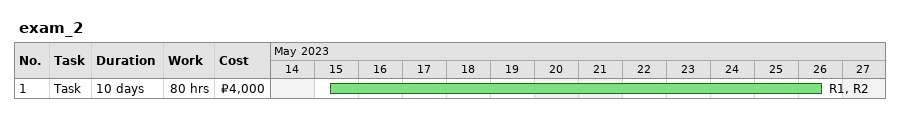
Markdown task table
exam_2

| ID | Task | Duration | Start | Finish | Resources | Work (h) | Cost (₽) |
|---|---|---|---|---|---|---|---|
| 1 | Task | 10d | 2023-05-15 | 2023-05-26 | R1, R2 | 80 | 4000 |
